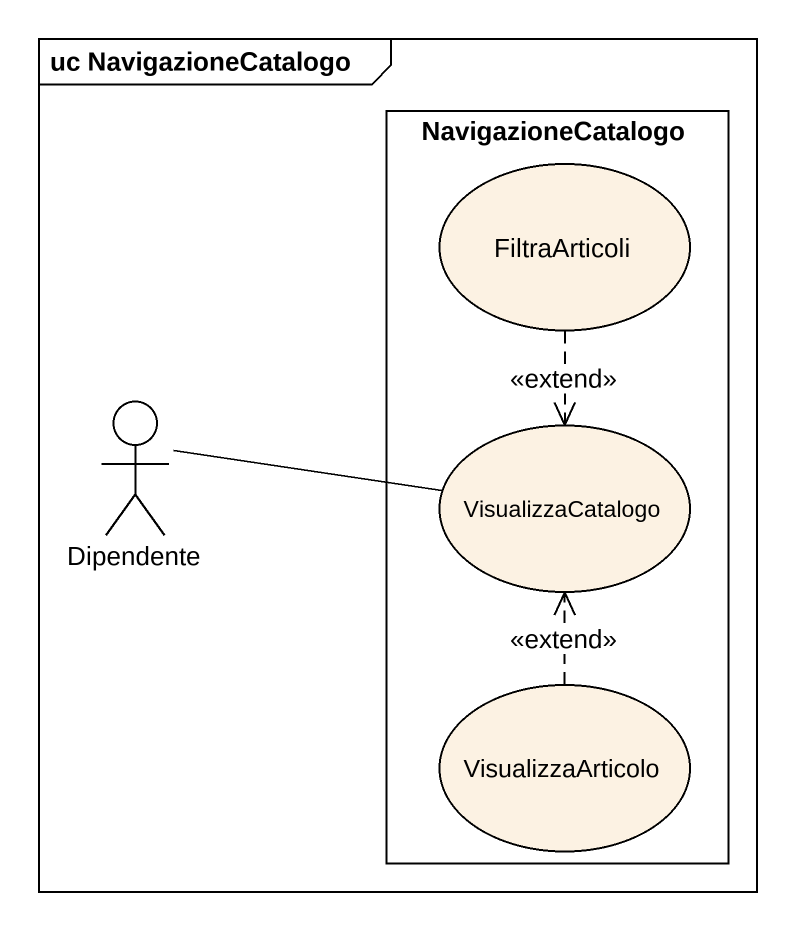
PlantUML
@startuml
mainframe uc NavigazioneCatalogo
rectangle NavigazioneCatalogo {
  usecase FiltraArticoli
  usecase VisualizzaCatalogo
  usecase VisualizzaArticolo
}
actor Dipendente
FiltraArticoli ..> VisualizzaCatalogo : <<extend>>
Dipendente -right- VisualizzaCatalogo
VisualizzaArticolo .up.> VisualizzaCatalogo : <<extend>>
@enduml
